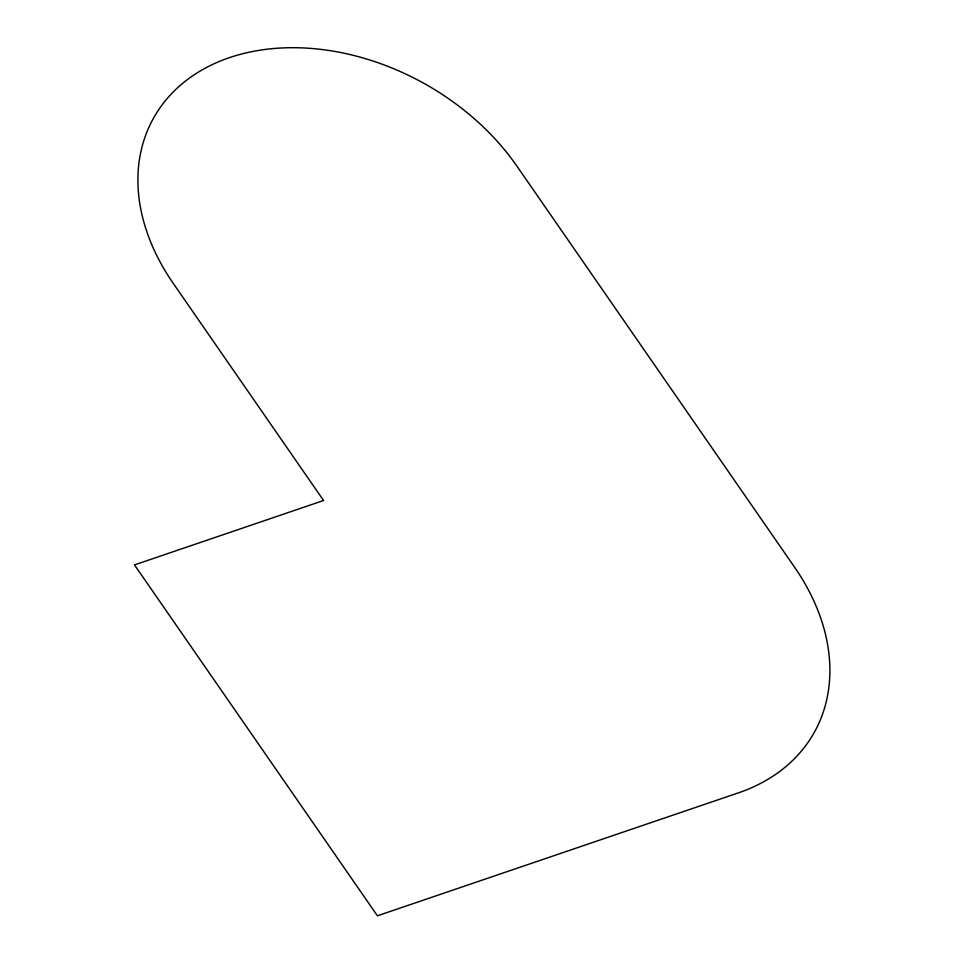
<?xml version="1.0" encoding="UTF-8"?>
<svg xmlns="http://www.w3.org/2000/svg" width="964" height="964" viewBox="0 0 964 964"><rect width="100%" height="100%" fill="white"/><g stroke="black" fill="none" stroke-linecap="round" stroke-linejoin="round"><path stroke-width="1.45" d="M323.579 500.509L134.49 564.904L377.418 915.8L738.388 792.866A219.238 161.892 29 0 0 794.601 567.242L516.981 166.218A219.238 161.892 29 0 0 229.408 57.659A219.238 161.892 29 0 0 173.195 283.283L323.579 500.509"/></g></svg>
